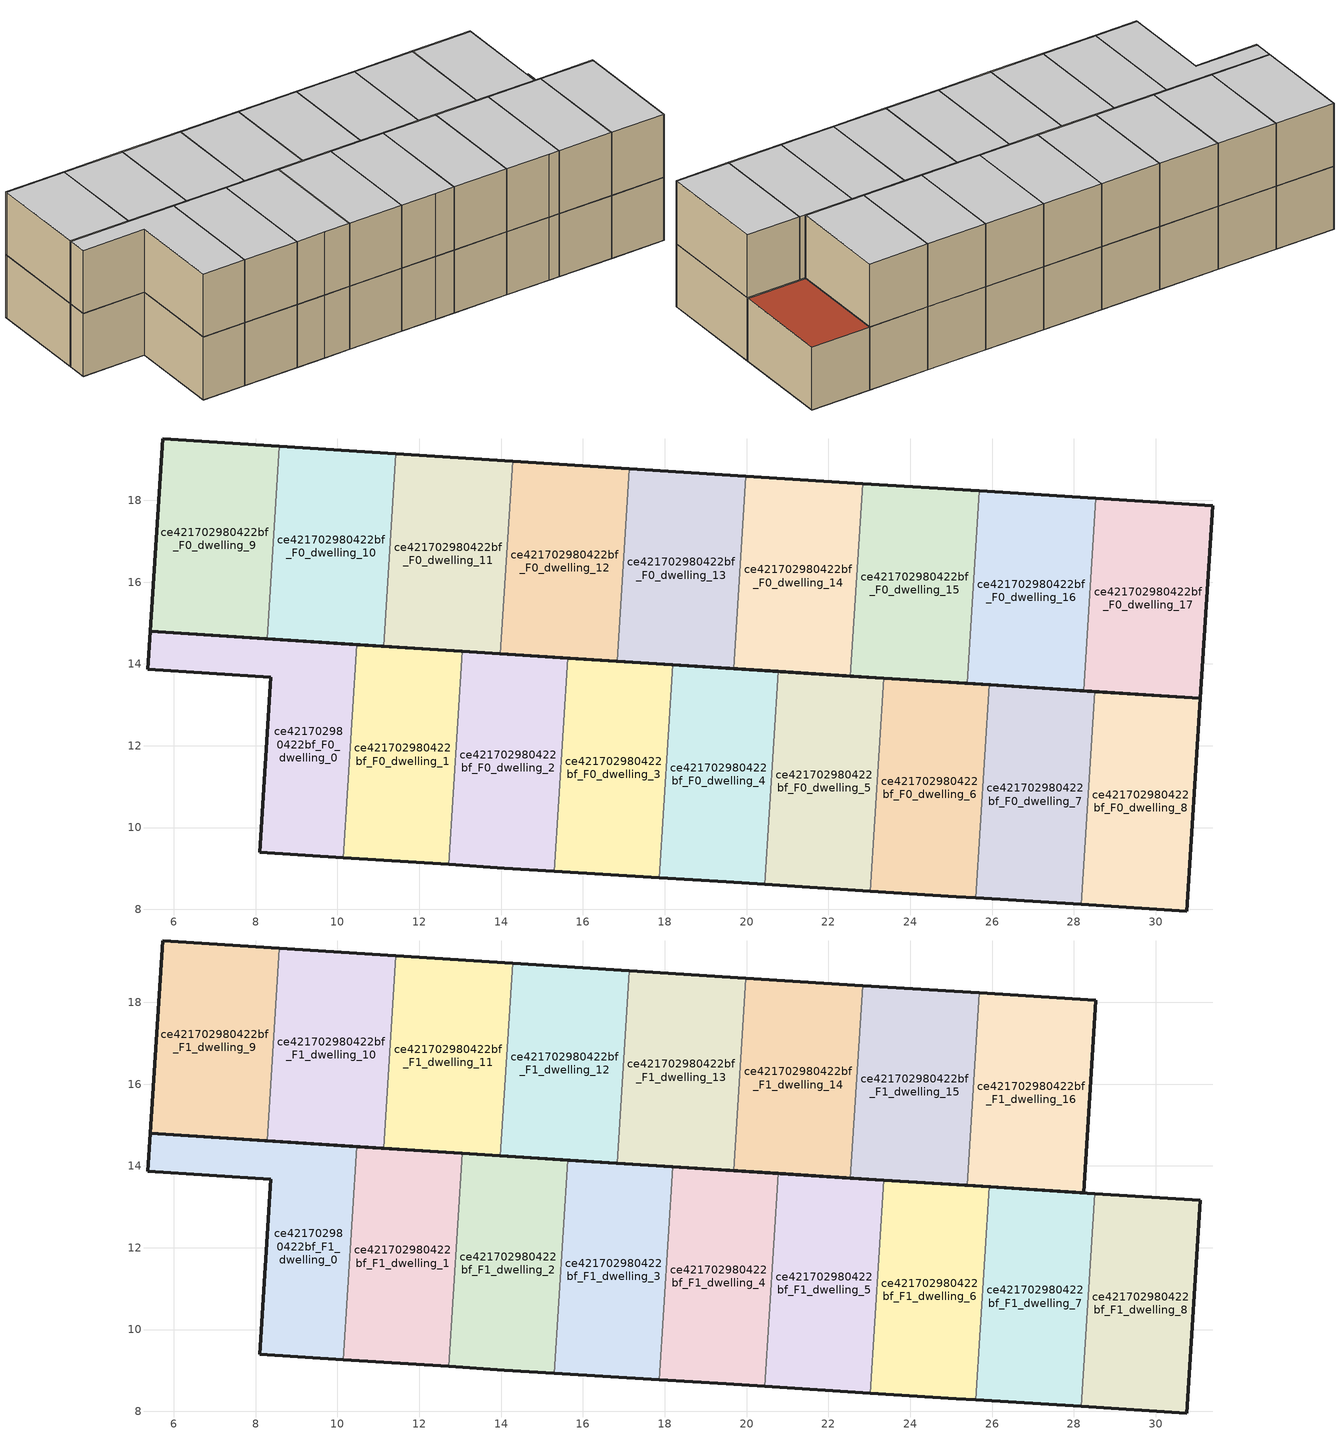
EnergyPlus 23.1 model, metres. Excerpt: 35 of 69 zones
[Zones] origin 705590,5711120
ce421702980422bf_F0_dwelling_0
 floor ground (EU_floor_Construction): 10.15,9.26 10.48,14.47 5.43,14.79 5.37,13.87 8.38,13.68 8.1,9.39 z0
 wall outside (EU_wall_Construction): 10.15,9.26 8.1,9.39 8.38,13.68 5.37,13.87 5.43,14.79 10.48,14.47 z0:3
 wall to ce421702980422bf_F0_dwelling_1 (EU_wall_Construction): 10.48,14.47 10.15,9.26 z0:3
ce421702980422bf_F0_dwelling_1
 floor ground (EU_floor_Construction): 12.72,9.1 13.05,14.31 10.48,14.47 10.15,9.26 z0
 wall outside (EU_wall_Construction): 12.72,9.1 10.15,9.26 / 10.48,14.47 13.05,14.31 z0:3
 wall to ce421702980422bf_F0_dwelling_2 (EU_wall_Construction): 13.05,14.31 12.72,9.1 z0:3
ce421702980422bf_F0_dwelling_10
 floor ground (EU_floor_Construction): 11.13,14.43 11.43,19.13 8.58,19.32 8.28,14.61 z0
 wall outside (EU_wall_Construction): 8.58,19.32 11.43,19.13 / 11.13,14.43 8.28,14.61 z0:3
 wall to ce421702980422bf_F0_dwelling_9 (EU_wall_Construction): 8.28,14.61 8.58,19.32 z0:3
 wall to ce421702980422bf_F0_dwelling_11 (EU_wall_Construction): 11.43,19.13 11.13,14.43 z0:3
ce421702980422bf_F0_dwelling_11
 floor ground (EU_floor_Construction): 13.98,14.25 14.28,18.95 11.43,19.13 11.13,14.43 z0
 wall outside (EU_wall_Construction): 11.43,19.13 14.28,18.95 / 13.98,14.25 11.13,14.43 z0:3
 wall to ce421702980422bf_F0_dwelling_12 (EU_wall_Construction): 14.28,18.95 13.98,14.25 z0:3
ce421702980422bf_F0_dwelling_12
 floor ground (EU_floor_Construction): 16.83,14.07 17.13,18.77 14.28,18.95 13.98,14.25 z0
 wall outside (EU_wall_Construction): 14.28,18.95 17.13,18.77 / 16.83,14.07 13.98,14.25 z0:3
 wall to ce421702980422bf_F0_dwelling_13 (EU_wall_Construction): 17.13,18.77 16.83,14.07 z0:3
ce421702980422bf_F0_dwelling_13
 floor ground (EU_floor_Construction): 19.69,13.89 19.98,18.59 17.13,18.77 16.83,14.07 z0
 wall outside (EU_wall_Construction): 17.13,18.77 19.98,18.59 / 19.69,13.89 16.83,14.07 z0:3
 wall to ce421702980422bf_F0_dwelling_14 (EU_wall_Construction): 19.98,18.59 19.69,13.89 z0:3
ce421702980422bf_F0_dwelling_14
 floor ground (EU_floor_Construction): 22.54,13.71 22.84,18.41 19.98,18.59 19.69,13.89 z0
 wall outside (EU_wall_Construction): 19.98,18.59 22.84,18.41 / 22.54,13.71 19.69,13.89 z0:3
 wall to ce421702980422bf_F0_dwelling_15 (EU_wall_Construction): 22.84,18.41 22.54,13.71 z0:3
ce421702980422bf_F0_dwelling_15
 floor ground (EU_floor_Construction): 25.39,13.52 25.69,18.23 22.84,18.41 22.54,13.71 z0
 wall outside (EU_wall_Construction): 22.84,18.41 25.69,18.23 / 25.39,13.52 22.54,13.71 z0:3
 wall to ce421702980422bf_F0_dwelling_16 (EU_wall_Construction): 25.69,18.23 25.39,13.52 z0:3
ce421702980422bf_F0_dwelling_16
 floor ground (EU_floor_Construction): 28.24,13.34 28.54,18.05 25.69,18.23 25.39,13.52 z0
 wall outside (EU_wall_Construction): 25.69,18.23 28.54,18.05 / 28.24,13.34 25.39,13.52 z0:3
 wall to ce421702980422bf_F0_dwelling_17 (EU_wall_Construction): 28.54,18.05 28.24,13.34 z0:3
ce421702980422bf_F0_dwelling_17
 floor ground (EU_floor_Construction): 31.09,13.16 31.39,17.87 28.54,18.05 28.24,13.34 z0
 wall outside (EU_wall_Construction): 28.54,18.05 31.39,17.87 31.09,13.16 28.24,13.34 z0:3
 roof outside (EU_roof_Construction): 31.39,17.87 31.09,13.16 28.24,13.34 28.54,18.05 z3
ce421702980422bf_F0_dwelling_2
 floor ground (EU_floor_Construction): 15.3,8.94 15.63,14.14 13.05,14.31 12.72,9.1 14.07,9.01 z0
 wall outside (EU_wall_Construction): 13.05,14.31 15.63,14.14 / 15.3,8.94 14.07,9.01 12.72,9.1 z0:3
 wall to ce421702980422bf_F0_dwelling_3 (EU_wall_Construction): 15.63,14.14 15.3,8.94 z0:3
ce421702980422bf_F0_dwelling_3
 floor ground (EU_floor_Construction): 17.87,8.78 18.2,13.98 15.63,14.14 15.3,8.94 z0
 wall outside (EU_wall_Construction): 17.87,8.78 15.3,8.94 / 15.63,14.14 18.2,13.98 z0:3
 wall to ce421702980422bf_F0_dwelling_4 (EU_wall_Construction): 18.2,13.98 17.87,8.78 z0:3
ce421702980422bf_F0_dwelling_4
 floor ground (EU_floor_Construction): 20.45,8.61 20.78,13.82 18.2,13.98 17.87,8.78 19.51,8.67 z0
 wall outside (EU_wall_Construction): 18.2,13.98 20.78,13.82 / 20.45,8.61 19.51,8.67 17.87,8.78 z0:3
 wall to ce421702980422bf_F0_dwelling_5 (EU_wall_Construction): 20.78,13.82 20.45,8.61 z0:3
ce421702980422bf_F0_dwelling_5
 floor ground (EU_floor_Construction): 23.03,8.45 23.36,13.65 20.78,13.82 20.45,8.61 z0
 wall outside (EU_wall_Construction): 23.03,8.45 20.45,8.61 / 20.78,13.82 23.36,13.65 z0:3
 wall to ce421702980422bf_F0_dwelling_6 (EU_wall_Construction): 23.36,13.65 23.03,8.45 z0:3
ce421702980422bf_F0_dwelling_6
 floor ground (EU_floor_Construction): 25.6,8.28 25.94,13.49 23.36,13.65 23.03,8.45 25.12,8.31 z0
 wall outside (EU_wall_Construction): 25.6,8.28 25.12,8.31 23.03,8.45 / 23.36,13.65 25.94,13.49 z0:3
 wall to ce421702980422bf_F0_dwelling_7 (EU_wall_Construction): 25.94,13.49 25.6,8.28 z0:3
ce421702980422bf_F0_dwelling_7
 floor ground (EU_floor_Construction): 28.18,8.12 28.51,13.33 25.94,13.49 25.6,8.28 z0
 wall outside (EU_wall_Construction): 25.94,13.49 28.51,13.33 / 28.18,8.12 25.6,8.28 z0:3
 wall to ce421702980422bf_F0_dwelling_8 (EU_wall_Construction): 28.51,13.33 28.18,8.12 z0:3
ce421702980422bf_F0_dwelling_8
 floor ground (EU_floor_Construction): 30.76,7.96 31.09,13.16 28.51,13.33 28.18,8.12 z0
 wall outside (EU_wall_Construction): 28.51,13.33 31.09,13.16 30.76,7.96 28.18,8.12 z0:3
ce421702980422bf_F0_dwelling_9
 floor ground (EU_floor_Construction): 8.28,14.61 8.58,19.32 5.73,19.5 5.43,14.79 z0
 wall outside (EU_wall_Construction): 8.28,14.61 5.43,14.79 5.73,19.5 8.58,19.32 z0:3
ce421702980422bf_F1_dwelling_0
 floor to ce421702980422bf_F0_dwelling_0 (EU_floor_Construction): 10.15,9.26 10.48,14.47 5.43,14.79 5.37,13.87 8.38,13.68 8.1,9.39 z3
 wall outside (EU_wall_Construction): 10.15,9.26 8.1,9.39 8.38,13.68 5.37,13.87 5.43,14.79 10.48,14.47 z3:6
 wall to ce421702980422bf_F1_dwelling_1 (EU_wall_Construction): 10.48,14.47 10.15,9.26 z3:6
 ceiling to ce421702980422bf_F2_dwelling_0 (EU_floor_Construction): 10.48,14.47 10.15,9.26 8.1,9.39 8.38,13.68 5.37,13.87 5.43,14.79 z6
ce421702980422bf_F1_dwelling_1
 floor to ce421702980422bf_F0_dwelling_1 (EU_floor_Construction): 12.72,9.1 13.05,14.31 10.48,14.47 10.15,9.26 z3
 wall outside (EU_wall_Construction): 12.72,9.1 10.15,9.26 / 10.48,14.47 13.05,14.31 z3:6
 wall to ce421702980422bf_F1_dwelling_2 (EU_wall_Construction): 13.05,14.31 12.72,9.1 z3:6
 ceiling to ce421702980422bf_F2_dwelling_1 (EU_floor_Construction): 13.05,14.31 12.72,9.1 10.15,9.26 10.48,14.47 z6
ce421702980422bf_F1_dwelling_10
 floor to ce421702980422bf_F0_dwelling_10 (EU_floor_Construction): 11.13,14.43 11.43,19.13 8.58,19.32 8.28,14.61 z3
 wall outside (EU_wall_Construction): 8.58,19.32 11.43,19.13 / 11.13,14.43 8.28,14.61 z3:6
 wall to ce421702980422bf_F1_dwelling_9 (EU_wall_Construction): 8.28,14.61 8.58,19.32 z3:6
 wall to ce421702980422bf_F1_dwelling_11 (EU_wall_Construction): 11.43,19.13 11.13,14.43 z3:6
 ceiling to ce421702980422bf_F2_dwelling_10 (EU_floor_Construction): 11.43,19.13 11.13,14.43 8.28,14.61 8.58,19.32 z6
ce421702980422bf_F1_dwelling_11
 floor to ce421702980422bf_F0_dwelling_11 (EU_floor_Construction): 13.98,14.25 14.28,18.95 11.43,19.13 11.13,14.43 z3
 wall outside (EU_wall_Construction): 11.43,19.13 14.28,18.95 / 13.98,14.25 11.13,14.43 z3:6
 wall to ce421702980422bf_F1_dwelling_12 (EU_wall_Construction): 14.28,18.95 13.98,14.25 z3:6
 ceiling to ce421702980422bf_F2_dwelling_11 (EU_floor_Construction): 14.28,18.95 13.98,14.25 11.13,14.43 11.43,19.13 z6
ce421702980422bf_F1_dwelling_12
 floor to ce421702980422bf_F0_dwelling_12 (EU_floor_Construction): 16.83,14.07 17.13,18.77 14.28,18.95 13.98,14.25 z3
 wall outside (EU_wall_Construction): 14.28,18.95 17.13,18.77 / 16.83,14.07 13.98,14.25 z3:6
 wall to ce421702980422bf_F1_dwelling_13 (EU_wall_Construction): 17.13,18.77 16.83,14.07 z3:6
 ceiling to ce421702980422bf_F2_dwelling_12 (EU_floor_Construction): 17.13,18.77 16.83,14.07 13.98,14.25 14.28,18.95 z6
ce421702980422bf_F1_dwelling_13
 floor to ce421702980422bf_F0_dwelling_13 (EU_floor_Construction): 19.69,13.89 19.98,18.59 17.13,18.77 16.83,14.07 z3
 wall outside (EU_wall_Construction): 17.13,18.77 19.98,18.59 / 19.69,13.89 16.83,14.07 z3:6
 wall to ce421702980422bf_F1_dwelling_14 (EU_wall_Construction): 19.98,18.59 19.69,13.89 z3:6
 ceiling to ce421702980422bf_F2_dwelling_13 (EU_floor_Construction): 19.98,18.59 19.69,13.89 16.83,14.07 17.13,18.77 z6
ce421702980422bf_F1_dwelling_14
 floor to ce421702980422bf_F0_dwelling_14 (EU_floor_Construction): 22.54,13.71 22.84,18.41 19.98,18.59 19.69,13.89 z3
 wall outside (EU_wall_Construction): 19.98,18.59 22.84,18.41 / 22.54,13.71 19.69,13.89 z3:6
 wall to ce421702980422bf_F1_dwelling_15 (EU_wall_Construction): 22.84,18.41 22.54,13.71 z3:6
 ceiling to ce421702980422bf_F2_dwelling_14 (EU_floor_Construction): 22.84,18.41 22.54,13.71 19.69,13.89 19.98,18.59 z6
ce421702980422bf_F1_dwelling_15
 floor to ce421702980422bf_F0_dwelling_15 (EU_floor_Construction): 25.39,13.52 25.69,18.23 22.84,18.41 22.54,13.71 z3
 wall outside (EU_wall_Construction): 22.84,18.41 25.69,18.23 / 25.39,13.52 22.54,13.71 z3:6
 wall to ce421702980422bf_F1_dwelling_16 (EU_wall_Construction): 25.69,18.23 25.39,13.52 z3:6
 ceiling to ce421702980422bf_F2_dwelling_15 (EU_floor_Construction): 25.69,18.23 25.39,13.52 22.54,13.71 22.84,18.41 z6
ce421702980422bf_F1_dwelling_16
 floor to ce421702980422bf_F0_dwelling_16 (EU_floor_Construction): 28.24,13.34 28.54,18.05 25.69,18.23 25.39,13.52 z3
 wall outside (EU_wall_Construction): 25.69,18.23 28.54,18.05 28.24,13.34 25.39,13.52 z3:6
 ceiling to ce421702980422bf_F2_dwelling_16 (EU_floor_Construction): 28.54,18.05 28.24,13.34 25.39,13.52 25.69,18.23 z6
ce421702980422bf_F1_dwelling_2
 floor to ce421702980422bf_F0_dwelling_2 (EU_floor_Construction): 15.3,8.94 15.63,14.14 13.05,14.31 12.72,9.1 14.07,9.01 z3
 wall outside (EU_wall_Construction): 13.05,14.31 15.63,14.14 / 15.3,8.94 14.07,9.01 12.72,9.1 z3:6
 wall to ce421702980422bf_F1_dwelling_3 (EU_wall_Construction): 15.63,14.14 15.3,8.94 z3:6
 ceiling to ce421702980422bf_F2_dwelling_2 (EU_floor_Construction): 15.63,14.14 15.3,8.94 14.07,9.01 12.72,9.1 13.05,14.31 z6
ce421702980422bf_F1_dwelling_3
 floor to ce421702980422bf_F0_dwelling_3 (EU_floor_Construction): 17.87,8.78 18.2,13.98 15.63,14.14 15.3,8.94 z3
 wall outside (EU_wall_Construction): 17.87,8.78 15.3,8.94 / 15.63,14.14 18.2,13.98 z3:6
 wall to ce421702980422bf_F1_dwelling_4 (EU_wall_Construction): 18.2,13.98 17.87,8.78 z3:6
 ceiling to ce421702980422bf_F2_dwelling_3 (EU_floor_Construction): 18.2,13.98 17.87,8.78 15.3,8.94 15.63,14.14 z6
ce421702980422bf_F1_dwelling_4
 floor to ce421702980422bf_F0_dwelling_4 (EU_floor_Construction): 20.45,8.61 20.78,13.82 18.2,13.98 17.87,8.78 19.51,8.67 z3
 wall outside (EU_wall_Construction): 18.2,13.98 20.78,13.82 / 20.45,8.61 19.51,8.67 17.87,8.78 z3:6
 wall to ce421702980422bf_F1_dwelling_5 (EU_wall_Construction): 20.78,13.82 20.45,8.61 z3:6
 ceiling to ce421702980422bf_F2_dwelling_4 (EU_floor_Construction): 20.78,13.82 20.45,8.61 19.51,8.67 17.87,8.78 18.2,13.98 z6
ce421702980422bf_F1_dwelling_5
 floor to ce421702980422bf_F0_dwelling_5 (EU_floor_Construction): 23.03,8.45 23.36,13.65 20.78,13.82 20.45,8.61 z3
 wall outside (EU_wall_Construction): 23.03,8.45 20.45,8.61 / 20.78,13.82 23.36,13.65 z3:6
 wall to ce421702980422bf_F1_dwelling_6 (EU_wall_Construction): 23.36,13.65 23.03,8.45 z3:6
 ceiling to ce421702980422bf_F2_dwelling_5 (EU_floor_Construction): 23.36,13.65 23.03,8.45 20.45,8.61 20.78,13.82 z6
ce421702980422bf_F1_dwelling_6
 floor to ce421702980422bf_F0_dwelling_6 (EU_floor_Construction): 25.6,8.28 25.94,13.49 23.36,13.65 23.03,8.45 25.12,8.31 z3
 wall outside (EU_wall_Construction): 25.6,8.28 25.12,8.31 23.03,8.45 / 23.36,13.65 25.94,13.49 z3:6
 wall to ce421702980422bf_F1_dwelling_7 (EU_wall_Construction): 25.94,13.49 25.6,8.28 z3:6
 ceiling to ce421702980422bf_F2_dwelling_6 (EU_floor_Construction): 25.94,13.49 25.6,8.28 25.12,8.31 23.03,8.45 23.36,13.65 z6
ce421702980422bf_F1_dwelling_7
 floor to ce421702980422bf_F0_dwelling_7 (EU_floor_Construction): 28.18,8.12 28.51,13.33 25.94,13.49 25.6,8.28 z3
 wall outside (EU_wall_Construction): 25.94,13.49 28.51,13.33 / 28.18,8.12 25.6,8.28 z3:6
 wall to ce421702980422bf_F1_dwelling_8 (EU_wall_Construction): 28.51,13.33 28.18,8.12 z3:6
 ceiling to ce421702980422bf_F2_dwelling_7 (EU_floor_Construction): 28.51,13.33 28.18,8.12 25.6,8.28 25.94,13.49 z6
ce421702980422bf_F1_dwelling_8
 floor to ce421702980422bf_F0_dwelling_8 (EU_floor_Construction): 30.76,7.96 31.09,13.16 28.51,13.33 28.18,8.12 z3
 wall outside (EU_wall_Construction): 28.51,13.33 31.09,13.16 30.76,7.96 28.18,8.12 z3:6
 ceiling to ce421702980422bf_F2_dwelling_8 (EU_floor_Construction): 31.09,13.16 30.76,7.96 28.18,8.12 28.51,13.33 z6
ce421702980422bf_F1_dwelling_9
 floor to ce421702980422bf_F0_dwelling_9 (EU_floor_Construction): 8.28,14.61 8.58,19.32 5.73,19.5 5.43,14.79 z3
 wall outside (EU_wall_Construction): 8.28,14.61 5.43,14.79 5.73,19.5 8.58,19.32 z3:6
 ceiling to ce421702980422bf_F2_dwelling_9 (EU_floor_Construction): 8.58,19.32 8.28,14.61 5.43,14.79 5.73,19.5 z6
[Building]
EU S2 Campaign: North Axis=0; Terrain=City; Solar Distribution=FullExterior
[Site:Location]
London: Latitude=51.5; Longitude=-0.5; Time Zone=0; Elevation=25
[SizingPeriod:WeatherFileDays]
AnnualSizingPeriod: Begin Month=1; Begin Day of Month=1; End Month=12; End Day of Month=31; Day of Week for Start Day=Monday; Use Weather File Daylight Saving Period=No; Use Weather File Rain and Snow Indicators=No
[MATERIAL]
EU_InternalMass_Material: Roughness=MediumRough; Thickness=0.1; Conductivity=1; Density=1800; Specific Heat=900; Thermal Absorptance=0.9; Solar Absorptance=0.7; Visible Absorptance=0.7
[MATERIAL:NOMASS] Roughness=MediumRough; Thermal Absorptance=0.9; Solar Absorptance=0.7; Visible Absorptance=0.7
Name | Thermal Resistance
EU_wall_NoMass | 0.635353
EU_roof_NoMass | 0.675062
EU_floor_NoMass | 1.96382
[CONSTRUCTION]
EU_wall_Construction: EU_wall_NoMass
EU_roof_Construction: EU_roof_NoMass
EU_floor_Construction: EU_floor_NoMass
EU_InternalMass_Construction: EU_InternalMass_Material
[ZONE] Type=1; Multiplier=1; Ceiling Height=autocalculate; Floor Area=autocalculate; Part of Total Floor Area=Yes
Name | Volume
ce421702980422bf_F0_dwelling_0; ce421702980422bf_F1_dwelling_0 | 40.407
ce421702980422bf_F0_dwelling_1; ce421702980422bf_F1_dwelling_1; ce421702980422bf_F0_dwelling_9; ce421702980422bf_F1_dwelling_9 | 40.4106
ce421702980422bf_F0_dwelling_10; ce421702980422bf_F1_dwelling_10 | 40.3975
ce421702980422bf_F0_dwelling_11; ce421702980422bf_F1_dwelling_11; ce421702980422bf_F0_dwelling_14; ce421702980422bf_F1_dwelling_14 | 40.4099
ce421702980422bf_F0_dwelling_12; ce421702980422bf_F1_dwelling_12; ce421702980422bf_F0_dwelling_13; ce421702980422bf_F1_dwelling_13; ce421702980422bf_F0_dwelling_4; ce421702980422bf_F1_dwelling_4 | 40.4033
ce421702980422bf_F0_dwelling_15; ce421702980422bf_F1_dwelling_15 | 40.3967
ce421702980422bf_F0_dwelling_16; ce421702980422bf_F1_dwelling_16 | 40.4216
ce421702980422bf_F0_dwelling_17 | 40.4084
ce421702980422bf_F0_dwelling_2; ce421702980422bf_F1_dwelling_2 | 40.4165
ce421702980422bf_F0_dwelling_3; ce421702980422bf_F1_dwelling_3 | 40.4004
ce421702980422bf_F0_dwelling_5; ce421702980422bf_F1_dwelling_5 | 40.4114
ce421702980422bf_F0_dwelling_6; ce421702980422bf_F1_dwelling_6 | 40.415
ce421702980422bf_F0_dwelling_7; ce421702980422bf_F1_dwelling_7 | 40.4011
ce421702980422bf_F0_dwelling_8; ce421702980422bf_F1_dwelling_8 | 40.4055
[INTERNALMASS] Construction=EU_InternalMass_Construction
Name | Zone or ZoneList | Surface Area
ce421702980422bf_F0_dwelling_0_EU_InternalMass | ce421702980422bf_F0_dwelling_0 | 13.4693
ce421702980422bf_F0_dwelling_1_EU_InternalMass | ce421702980422bf_F0_dwelling_1 | 13.4701
ce421702980422bf_F0_dwelling_2_EU_InternalMass | ce421702980422bf_F0_dwelling_2 | 13.472
ce421702980422bf_F0_dwelling_3_EU_InternalMass | ce421702980422bf_F0_dwelling_3 | 13.4669
ce421702980422bf_F0_dwelling_4_EU_InternalMass | ce421702980422bf_F0_dwelling_4 | 13.4675
ce421702980422bf_F0_dwelling_5_EU_InternalMass | ce421702980422bf_F0_dwelling_5 | 13.4705
ce421702980422bf_F0_dwelling_6_EU_InternalMass | ce421702980422bf_F0_dwelling_6 | 13.4717
ce421702980422bf_F0_dwelling_7_EU_InternalMass | ce421702980422bf_F0_dwelling_7 | 13.4669
ce421702980422bf_F0_dwelling_8_EU_InternalMass | ce421702980422bf_F0_dwelling_8 | 13.4686
ce421702980422bf_F0_dwelling_9_EU_InternalMass | ce421702980422bf_F0_dwelling_9 | 13.4703
ce421702980422bf_F0_dwelling_10_EU_InternalMass | ce421702980422bf_F0_dwelling_10 | 13.4655
ce421702980422bf_F0_dwelling_11_EU_InternalMass | ce421702980422bf_F0_dwelling_11 | 13.4699
ce421702980422bf_F0_dwelling_12_EU_InternalMass | ce421702980422bf_F0_dwelling_12 | 13.468
ce421702980422bf_F0_dwelling_13_EU_InternalMass | ce421702980422bf_F0_dwelling_13 | 13.4677
ce421702980422bf_F0_dwelling_14_EU_InternalMass | ce421702980422bf_F0_dwelling_14 | 13.4702
ce421702980422bf_F0_dwelling_15_EU_InternalMass | ce421702980422bf_F0_dwelling_15 | 13.4652
ce421702980422bf_F0_dwelling_16_EU_InternalMass | ce421702980422bf_F0_dwelling_16 | 13.4739
ce421702980422bf_F0_dwelling_17_EU_InternalMass | ce421702980422bf_F0_dwelling_17 | 13.4694
ce421702980422bf_F1_dwelling_0_EU_InternalMass | ce421702980422bf_F1_dwelling_0 | 14.2633
ce421702980422bf_F1_dwelling_1_EU_InternalMass | ce421702980422bf_F1_dwelling_1 | 14.2622
ce421702980422bf_F1_dwelling_2_EU_InternalMass | ce421702980422bf_F1_dwelling_2 | 14.2632
ce421702980422bf_F1_dwelling_3_EU_InternalMass | ce421702980422bf_F1_dwelling_3 | 14.2627
ce421702980422bf_F1_dwelling_4_EU_InternalMass | ce421702980422bf_F1_dwelling_4 | 14.2614
ce421702980422bf_F1_dwelling_5_EU_InternalMass | ce421702980422bf_F1_dwelling_5 | 14.2612
ce421702980422bf_F1_dwelling_6_EU_InternalMass | ce421702980422bf_F1_dwelling_6 | 14.26
ce421702980422bf_F1_dwelling_7_EU_InternalMass | ce421702980422bf_F1_dwelling_7 | 14.2625
ce421702980422bf_F1_dwelling_8_EU_InternalMass | ce421702980422bf_F1_dwelling_8 | 14.2605
ce421702980422bf_F1_dwelling_9_EU_InternalMass | ce421702980422bf_F1_dwelling_9 | 14.259
ce421702980422bf_F1_dwelling_10_EU_InternalMass | ce421702980422bf_F1_dwelling_10 | 14.2615
ce421702980422bf_F1_dwelling_11_EU_InternalMass | ce421702980422bf_F1_dwelling_11 | 14.2616
ce421702980422bf_F1_dwelling_12_EU_InternalMass | ce421702980422bf_F1_dwelling_12 | 14.2635
ce421702980422bf_F1_dwelling_13_EU_InternalMass | ce421702980422bf_F1_dwelling_13 | 14.2599
ce421702980422bf_F1_dwelling_14_EU_InternalMass | ce421702980422bf_F1_dwelling_14 | 14.262
ce421702980422bf_F1_dwelling_15_EU_InternalMass | ce421702980422bf_F1_dwelling_15 | 14.2594
ce421702980422bf_F1_dwelling_16_EU_InternalMass | ce421702980422bf_F1_dwelling_16 | 14.2674
[OTHEREQUIPMENT] Fuel Type=Electricity; Design Level Calculation Method=Watts/Area; Power per Zone Floor Area=1; Fraction Latent=0; Fraction Radiant=0; Fraction Lost=0; Carbon Dioxide Generation Rate=0; EndUse Subcategory=EU_Step8_InternalGains
Name | Zone or ZoneList or Space or SpaceList | Schedule
EU_Step8_InternalGain_ce421702980422bf_F0_dwelling_0_f000 | ce421702980422bf_F0_dwelling_0 | EU_Step8_GainSchedule_ce421702980422bf_F0_dwelling_0_f000
EU_Step8_InternalGain_ce421702980422bf_F0_dwelling_1_f000 | ce421702980422bf_F0_dwelling_1 | EU_Step8_GainSchedule_ce421702980422bf_F0_dwelling_1_f000
EU_Step8_InternalGain_ce421702980422bf_F0_dwelling_2_f000 | ce421702980422bf_F0_dwelling_2 | EU_Step8_GainSchedule_ce421702980422bf_F0_dwelling_2_f000
EU_Step8_InternalGain_ce421702980422bf_F0_dwelling_3_f000 | ce421702980422bf_F0_dwelling_3 | EU_Step8_GainSchedule_ce421702980422bf_F0_dwelling_3_f000
EU_Step8_InternalGain_ce421702980422bf_F0_dwelling_4_f000 | ce421702980422bf_F0_dwelling_4 | EU_Step8_GainSchedule_ce421702980422bf_F0_dwelling_4_f000
EU_Step8_InternalGain_ce421702980422bf_F0_dwelling_5_f000 | ce421702980422bf_F0_dwelling_5 | EU_Step8_GainSchedule_ce421702980422bf_F0_dwelling_5_f000
EU_Step8_InternalGain_ce421702980422bf_F0_dwelling_6_f000 | ce421702980422bf_F0_dwelling_6 | EU_Step8_GainSchedule_ce421702980422bf_F0_dwelling_6_f000
EU_Step8_InternalGain_ce421702980422bf_F0_dwelling_7_f000 | ce421702980422bf_F0_dwelling_7 | EU_Step8_GainSchedule_ce421702980422bf_F0_dwelling_7_f000
EU_Step8_InternalGain_ce421702980422bf_F0_dwelling_8_f000 | ce421702980422bf_F0_dwelling_8 | EU_Step8_GainSchedule_ce421702980422bf_F0_dwelling_8_f000
EU_Step8_InternalGain_ce421702980422bf_F0_dwelling_9_f000 | ce421702980422bf_F0_dwelling_9 | EU_Step8_GainSchedule_ce421702980422bf_F0_dwelling_9_f000
EU_Step8_InternalGain_ce421702980422bf_F0_dwelling_10_f000 | ce421702980422bf_F0_dwelling_10 | EU_Step8_GainSchedule_ce421702980422bf_F0_dwelling_10_f000
EU_Step8_InternalGain_ce421702980422bf_F0_dwelling_11_f000 | ce421702980422bf_F0_dwelling_11 | EU_Step8_GainSchedule_ce421702980422bf_F0_dwelling_11_f000
EU_Step8_InternalGain_ce421702980422bf_F0_dwelling_12_f000 | ce421702980422bf_F0_dwelling_12 | EU_Step8_GainSchedule_ce421702980422bf_F0_dwelling_12_f000
EU_Step8_InternalGain_ce421702980422bf_F0_dwelling_13_f000 | ce421702980422bf_F0_dwelling_13 | EU_Step8_GainSchedule_ce421702980422bf_F0_dwelling_13_f000
EU_Step8_InternalGain_ce421702980422bf_F0_dwelling_14_f000 | ce421702980422bf_F0_dwelling_14 | EU_Step8_GainSchedule_ce421702980422bf_F0_dwelling_14_f000
EU_Step8_InternalGain_ce421702980422bf_F0_dwelling_15_f000 | ce421702980422bf_F0_dwelling_15 | EU_Step8_GainSchedule_ce421702980422bf_F0_dwelling_15_f000
EU_Step8_InternalGain_ce421702980422bf_F0_dwelling_16_f000 | ce421702980422bf_F0_dwelling_16 | EU_Step8_GainSchedule_ce421702980422bf_F0_dwelling_16_f000
EU_Step8_InternalGain_ce421702980422bf_F0_dwelling_17_f000 | ce421702980422bf_F0_dwelling_17 | EU_Step8_GainSchedule_ce421702980422bf_F0_dwelling_17_f000
EU_Step8_InternalGain_ce421702980422bf_F1_dwelling_0_f000 | ce421702980422bf_F1_dwelling_0 | EU_Step8_GainSchedule_ce421702980422bf_F1_dwelling_0_f000
EU_Step8_InternalGain_ce421702980422bf_F1_dwelling_1_f000 | ce421702980422bf_F1_dwelling_1 | EU_Step8_GainSchedule_ce421702980422bf_F1_dwelling_1_f000
EU_Step8_InternalGain_ce421702980422bf_F1_dwelling_2_f000 | ce421702980422bf_F1_dwelling_2 | EU_Step8_GainSchedule_ce421702980422bf_F1_dwelling_2_f000
EU_Step8_InternalGain_ce421702980422bf_F1_dwelling_3_f000 | ce421702980422bf_F1_dwelling_3 | EU_Step8_GainSchedule_ce421702980422bf_F1_dwelling_3_f000
EU_Step8_InternalGain_ce421702980422bf_F1_dwelling_4_f000 | ce421702980422bf_F1_dwelling_4 | EU_Step8_GainSchedule_ce421702980422bf_F1_dwelling_4_f000
EU_Step8_InternalGain_ce421702980422bf_F1_dwelling_5_f000 | ce421702980422bf_F1_dwelling_5 | EU_Step8_GainSchedule_ce421702980422bf_F1_dwelling_5_f000
EU_Step8_InternalGain_ce421702980422bf_F1_dwelling_6_f000 | ce421702980422bf_F1_dwelling_6 | EU_Step8_GainSchedule_ce421702980422bf_F1_dwelling_6_f000
EU_Step8_InternalGain_ce421702980422bf_F1_dwelling_7_f000 | ce421702980422bf_F1_dwelling_7 | EU_Step8_GainSchedule_ce421702980422bf_F1_dwelling_7_f000
EU_Step8_InternalGain_ce421702980422bf_F1_dwelling_8_f000 | ce421702980422bf_F1_dwelling_8 | EU_Step8_GainSchedule_ce421702980422bf_F1_dwelling_8_f000
EU_Step8_InternalGain_ce421702980422bf_F1_dwelling_9_f000 | ce421702980422bf_F1_dwelling_9 | EU_Step8_GainSchedule_ce421702980422bf_F1_dwelling_9_f000
EU_Step8_InternalGain_ce421702980422bf_F1_dwelling_10_f000 | ce421702980422bf_F1_dwelling_10 | EU_Step8_GainSchedule_ce421702980422bf_F1_dwelling_10_f000
EU_Step8_InternalGain_ce421702980422bf_F1_dwelling_11_f000 | ce421702980422bf_F1_dwelling_11 | EU_Step8_GainSchedule_ce421702980422bf_F1_dwelling_11_f000
EU_Step8_InternalGain_ce421702980422bf_F1_dwelling_12_f000 | ce421702980422bf_F1_dwelling_12 | EU_Step8_GainSchedule_ce421702980422bf_F1_dwelling_12_f000
EU_Step8_InternalGain_ce421702980422bf_F1_dwelling_13_f000 | ce421702980422bf_F1_dwelling_13 | EU_Step8_GainSchedule_ce421702980422bf_F1_dwelling_13_f000
EU_Step8_InternalGain_ce421702980422bf_F1_dwelling_14_f000 | ce421702980422bf_F1_dwelling_14 | EU_Step8_GainSchedule_ce421702980422bf_F1_dwelling_14_f000
EU_Step8_InternalGain_ce421702980422bf_F1_dwelling_15_f000 | ce421702980422bf_F1_dwelling_15 | EU_Step8_GainSchedule_ce421702980422bf_F1_dwelling_15_f000
EU_Step8_InternalGain_ce421702980422bf_F1_dwelling_16_f000 | ce421702980422bf_F1_dwelling_16 | EU_Step8_GainSchedule_ce421702980422bf_F1_dwelling_16_f000
[ZONEVENTILATION:DESIGNFLOWRATE] Schedule=EU_AlwaysOn; Design Flow Rate Calculation Method=AirChanges/Hour; Air Changes per Hour=0.555504; Ventilation Type=Natural; Fan Pressure Rise=0; Fan Total Efficiency=1; Constant Term Coefficient=1; Temperature Term Coefficient=0; Velocity Term Coefficient=0; Velocity Squared Term Coefficient=0; Minimum Indoor Temperature=-100; Maximum Indoor Temperature=100; Delta Temperature=-100; Minimum Outdoor Temperature=-100; Maximum Outdoor Temperature=100; Maximum Wind Speed=40
Name | Zone or ZoneList or Space or SpaceList
EU_ConstantAir_ce421702980422bf_F0_dwelling_0 | ce421702980422bf_F0_dwelling_0
EU_ConstantAir_ce421702980422bf_F0_dwelling_1 | ce421702980422bf_F0_dwelling_1
EU_ConstantAir_ce421702980422bf_F0_dwelling_2 | ce421702980422bf_F0_dwelling_2
EU_ConstantAir_ce421702980422bf_F0_dwelling_3 | ce421702980422bf_F0_dwelling_3
EU_ConstantAir_ce421702980422bf_F0_dwelling_4 | ce421702980422bf_F0_dwelling_4
EU_ConstantAir_ce421702980422bf_F0_dwelling_5 | ce421702980422bf_F0_dwelling_5
EU_ConstantAir_ce421702980422bf_F0_dwelling_6 | ce421702980422bf_F0_dwelling_6
EU_ConstantAir_ce421702980422bf_F0_dwelling_7 | ce421702980422bf_F0_dwelling_7
EU_ConstantAir_ce421702980422bf_F0_dwelling_8 | ce421702980422bf_F0_dwelling_8
EU_ConstantAir_ce421702980422bf_F0_dwelling_9 | ce421702980422bf_F0_dwelling_9
EU_ConstantAir_ce421702980422bf_F0_dwelling_10 | ce421702980422bf_F0_dwelling_10
EU_ConstantAir_ce421702980422bf_F0_dwelling_11 | ce421702980422bf_F0_dwelling_11
EU_ConstantAir_ce421702980422bf_F0_dwelling_12 | ce421702980422bf_F0_dwelling_12
EU_ConstantAir_ce421702980422bf_F0_dwelling_13 | ce421702980422bf_F0_dwelling_13
EU_ConstantAir_ce421702980422bf_F0_dwelling_14 | ce421702980422bf_F0_dwelling_14
EU_ConstantAir_ce421702980422bf_F0_dwelling_15 | ce421702980422bf_F0_dwelling_15
EU_ConstantAir_ce421702980422bf_F0_dwelling_16 | ce421702980422bf_F0_dwelling_16
EU_ConstantAir_ce421702980422bf_F0_dwelling_17 | ce421702980422bf_F0_dwelling_17
EU_ConstantAir_ce421702980422bf_F1_dwelling_0 | ce421702980422bf_F1_dwelling_0
EU_ConstantAir_ce421702980422bf_F1_dwelling_1 | ce421702980422bf_F1_dwelling_1
EU_ConstantAir_ce421702980422bf_F1_dwelling_2 | ce421702980422bf_F1_dwelling_2
EU_ConstantAir_ce421702980422bf_F1_dwelling_3 | ce421702980422bf_F1_dwelling_3
EU_ConstantAir_ce421702980422bf_F1_dwelling_4 | ce421702980422bf_F1_dwelling_4
EU_ConstantAir_ce421702980422bf_F1_dwelling_5 | ce421702980422bf_F1_dwelling_5
EU_ConstantAir_ce421702980422bf_F1_dwelling_6 | ce421702980422bf_F1_dwelling_6
EU_ConstantAir_ce421702980422bf_F1_dwelling_7 | ce421702980422bf_F1_dwelling_7
EU_ConstantAir_ce421702980422bf_F1_dwelling_8 | ce421702980422bf_F1_dwelling_8
EU_ConstantAir_ce421702980422bf_F1_dwelling_9 | ce421702980422bf_F1_dwelling_9
EU_ConstantAir_ce421702980422bf_F1_dwelling_10 | ce421702980422bf_F1_dwelling_10
EU_ConstantAir_ce421702980422bf_F1_dwelling_11 | ce421702980422bf_F1_dwelling_11
EU_ConstantAir_ce421702980422bf_F1_dwelling_12 | ce421702980422bf_F1_dwelling_12
EU_ConstantAir_ce421702980422bf_F1_dwelling_13 | ce421702980422bf_F1_dwelling_13
EU_ConstantAir_ce421702980422bf_F1_dwelling_14 | ce421702980422bf_F1_dwelling_14
EU_ConstantAir_ce421702980422bf_F1_dwelling_15 | ce421702980422bf_F1_dwelling_15
EU_ConstantAir_ce421702980422bf_F1_dwelling_16 | ce421702980422bf_F1_dwelling_16
[HVACTEMPLATE:THERMOSTAT] Constant Heating Setpoint=20; Constant Cooling Setpoint=50
EU_HeatOnly_ce421702980422bf_F0_dwelling_0; EU_HeatOnly_ce421702980422bf_F0_dwelling_1; EU_HeatOnly_ce421702980422bf_F0_dwelling_2; EU_HeatOnly_ce421702980422bf_F0_dwelling_3; EU_HeatOnly_ce421702980422bf_F0_dwelling_4; EU_HeatOnly_ce421702980422bf_F0_dwelling_5; EU_HeatOnly_ce421702980422bf_F0_dwelling_6; EU_HeatOnly_ce421702980422bf_F0_dwelling_7; EU_HeatOnly_ce421702980422bf_F0_dwelling_8; EU_HeatOnly_ce421702980422bf_F0_dwelling_9; EU_HeatOnly_ce421702980422bf_F0_dwelling_10; EU_HeatOnly_ce421702980422bf_F0_dwelling_11; EU_HeatOnly_ce421702980422bf_F0_dwelling_12; EU_HeatOnly_ce421702980422bf_F0_dwelling_13; EU_HeatOnly_ce421702980422bf_F0_dwelling_14; EU_HeatOnly_ce421702980422bf_F0_dwelling_15; EU_HeatOnly_ce421702980422bf_F0_dwelling_16; EU_HeatOnly_ce421702980422bf_F0_dwelling_17; EU_HeatOnly_ce421702980422bf_F1_dwelling_0; EU_HeatOnly_ce421702980422bf_F1_dwelling_1; EU_HeatOnly_ce421702980422bf_F1_dwelling_2; EU_HeatOnly_ce421702980422bf_F1_dwelling_3; EU_HeatOnly_ce421702980422bf_F1_dwelling_4; EU_HeatOnly_ce421702980422bf_F1_dwelling_5; EU_HeatOnly_ce421702980422bf_F1_dwelling_6; EU_HeatOnly_ce421702980422bf_F1_dwelling_7; EU_HeatOnly_ce421702980422bf_F1_dwelling_8; EU_HeatOnly_ce421702980422bf_F1_dwelling_9; EU_HeatOnly_ce421702980422bf_F1_dwelling_10; EU_HeatOnly_ce421702980422bf_F1_dwelling_11; EU_HeatOnly_ce421702980422bf_F1_dwelling_12; EU_HeatOnly_ce421702980422bf_F1_dwelling_13; EU_HeatOnly_ce421702980422bf_F1_dwelling_14; EU_HeatOnly_ce421702980422bf_F1_dwelling_15; EU_HeatOnly_ce421702980422bf_F1_dwelling_16; EU_HeatOnly_ce421702980422bf_F2_dwelling_0; EU_HeatOnly_ce421702980422bf_F2_dwelling_1; EU_HeatOnly_ce421702980422bf_F2_dwelling_2; EU_HeatOnly_ce421702980422bf_F2_dwelling_3; EU_HeatOnly_ce421702980422bf_F2_dwelling_4; EU_HeatOnly_ce421702980422bf_F2_dwelling_5; EU_HeatOnly_ce421702980422bf_F2_dwelling_6; EU_HeatOnly_ce421702980422bf_F2_dwelling_7; EU_HeatOnly_ce421702980422bf_F2_dwelling_8; EU_HeatOnly_ce421702980422bf_F2_dwelling_9; EU_HeatOnly_ce421702980422bf_F2_dwelling_10; EU_HeatOnly_ce421702980422bf_F2_dwelling_11; EU_HeatOnly_ce421702980422bf_F2_dwelling_12; EU_HeatOnly_ce421702980422bf_F2_dwelling_13; EU_HeatOnly_ce421702980422bf_F2_dwelling_14; EU_HeatOnly_ce421702980422bf_F2_dwelling_15; EU_HeatOnly_ce421702980422bf_F2_dwelling_16; EU_HeatOnly_ce421702980422bf_F3_dwelling_0; EU_HeatOnly_ce421702980422bf_F3_dwelling_1; EU_HeatOnly_ce421702980422bf_F3_dwelling_2; EU_HeatOnly_ce421702980422bf_F3_dwelling_3; EU_HeatOnly_ce421702980422bf_F3_dwelling_4; EU_HeatOnly_ce421702980422bf_F3_dwelling_5; EU_HeatOnly_ce421702980422bf_F3_dwelling_6; EU_HeatOnly_ce421702980422bf_F3_dwelling_7; EU_HeatOnly_ce421702980422bf_F3_dwelling_8; EU_HeatOnly_ce421702980422bf_F3_dwelling_9; EU_HeatOnly_ce421702980422bf_F3_dwelling_10; EU_HeatOnly_ce421702980422bf_F3_dwelling_11; EU_HeatOnly_ce421702980422bf_F3_dwelling_12; EU_HeatOnly_ce421702980422bf_F3_dwelling_13; EU_HeatOnly_ce421702980422bf_F3_dwelling_14; EU_HeatOnly_ce421702980422bf_F3_dwelling_15; EU_HeatOnly_ce421702980422bf_F3_dwelling_16
[HVACTEMPLATE:ZONE:IDEALLOADSAIRSYSTEM] System Availability Schedule=EU_AlwaysOn; Maximum Heating Supply Air Temperature=50; Minimum Cooling Supply Air Temperature=13; Maximum Heating Supply Air Humidity Ratio=0.0156; Minimum Cooling Supply Air Humidity Ratio=0.0077; Heating Limit=NoLimit; Cooling Limit=NoLimit; Heating Availability Schedule=EU_AlwaysOn; Cooling Availability Schedule=EU_CoolingOff; Dehumidification Control Type=ConstantSensibleHeatRatio; Cooling Sensible Heat Ratio=0.7; Dehumidification Setpoint=60; Humidification Control Type=None; Humidification Setpoint=30; Outdoor Air Method=None; Outdoor Air Flow Rate per Person=0.00944; Outdoor Air Flow Rate per Zone Floor Area=0; Outdoor Air Flow Rate per Zone=0; Demand Controlled Ventilation Type=None; Outdoor Air Economizer Type=NoEconomizer; Heat Recovery Type=None; Sensible Heat Recovery Effectiveness=0.7; Latent Heat Recovery Effectiveness=0.65
Name | Template Thermostat
ce421702980422bf_F0_dwelling_0 | EU_HeatOnly_ce421702980422bf_F0_dwelling_0
ce421702980422bf_F0_dwelling_1 | EU_HeatOnly_ce421702980422bf_F0_dwelling_1
ce421702980422bf_F0_dwelling_2 | EU_HeatOnly_ce421702980422bf_F0_dwelling_2
ce421702980422bf_F0_dwelling_3 | EU_HeatOnly_ce421702980422bf_F0_dwelling_3
ce421702980422bf_F0_dwelling_4 | EU_HeatOnly_ce421702980422bf_F0_dwelling_4
ce421702980422bf_F0_dwelling_5 | EU_HeatOnly_ce421702980422bf_F0_dwelling_5
ce421702980422bf_F0_dwelling_6 | EU_HeatOnly_ce421702980422bf_F0_dwelling_6
ce421702980422bf_F0_dwelling_7 | EU_HeatOnly_ce421702980422bf_F0_dwelling_7
ce421702980422bf_F0_dwelling_8 | EU_HeatOnly_ce421702980422bf_F0_dwelling_8
ce421702980422bf_F0_dwelling_9 | EU_HeatOnly_ce421702980422bf_F0_dwelling_9
ce421702980422bf_F0_dwelling_10 | EU_HeatOnly_ce421702980422bf_F0_dwelling_10
ce421702980422bf_F0_dwelling_11 | EU_HeatOnly_ce421702980422bf_F0_dwelling_11
ce421702980422bf_F0_dwelling_12 | EU_HeatOnly_ce421702980422bf_F0_dwelling_12
ce421702980422bf_F0_dwelling_13 | EU_HeatOnly_ce421702980422bf_F0_dwelling_13
ce421702980422bf_F0_dwelling_14 | EU_HeatOnly_ce421702980422bf_F0_dwelling_14
ce421702980422bf_F0_dwelling_15 | EU_HeatOnly_ce421702980422bf_F0_dwelling_15
ce421702980422bf_F0_dwelling_16 | EU_HeatOnly_ce421702980422bf_F0_dwelling_16
ce421702980422bf_F0_dwelling_17 | EU_HeatOnly_ce421702980422bf_F0_dwelling_17
ce421702980422bf_F1_dwelling_0 | EU_HeatOnly_ce421702980422bf_F1_dwelling_0
ce421702980422bf_F1_dwelling_1 | EU_HeatOnly_ce421702980422bf_F1_dwelling_1
ce421702980422bf_F1_dwelling_2 | EU_HeatOnly_ce421702980422bf_F1_dwelling_2
ce421702980422bf_F1_dwelling_3 | EU_HeatOnly_ce421702980422bf_F1_dwelling_3
ce421702980422bf_F1_dwelling_4 | EU_HeatOnly_ce421702980422bf_F1_dwelling_4
ce421702980422bf_F1_dwelling_5 | EU_HeatOnly_ce421702980422bf_F1_dwelling_5
ce421702980422bf_F1_dwelling_6 | EU_HeatOnly_ce421702980422bf_F1_dwelling_6
ce421702980422bf_F1_dwelling_7 | EU_HeatOnly_ce421702980422bf_F1_dwelling_7
ce421702980422bf_F1_dwelling_8 | EU_HeatOnly_ce421702980422bf_F1_dwelling_8
ce421702980422bf_F1_dwelling_9 | EU_HeatOnly_ce421702980422bf_F1_dwelling_9
ce421702980422bf_F1_dwelling_10 | EU_HeatOnly_ce421702980422bf_F1_dwelling_10
ce421702980422bf_F1_dwelling_11 | EU_HeatOnly_ce421702980422bf_F1_dwelling_11
ce421702980422bf_F1_dwelling_12 | EU_HeatOnly_ce421702980422bf_F1_dwelling_12
ce421702980422bf_F1_dwelling_13 | EU_HeatOnly_ce421702980422bf_F1_dwelling_13
ce421702980422bf_F1_dwelling_14 | EU_HeatOnly_ce421702980422bf_F1_dwelling_14
ce421702980422bf_F1_dwelling_15 | EU_HeatOnly_ce421702980422bf_F1_dwelling_15
ce421702980422bf_F1_dwelling_16 | EU_HeatOnly_ce421702980422bf_F1_dwelling_16
[SIZING:ZONE] Zone Cooling Design Supply Air Temperature Input Method=SupplyAirTemperature; Zone Cooling Design Supply Air Temperature=13; Zone Heating Design Supply Air Temperature Input Method=SupplyAirTemperature; Zone Heating Design Supply Air Temperature=50; Zone Cooling Design Supply Air Humidity Ratio=0.008; Zone Heating Design Supply Air Humidity Ratio=0.008; Cooling Design Air Flow Method=DesignDay; Cooling Design Air Flow Rate=0; Cooling Minimum Air Flow per Zone Floor Area=0.000762; Cooling Minimum Air Flow=0; Cooling Minimum Air Flow Fraction=0.2; Heating Design Air Flow Method=DesignDay; Heating Design Air Flow Rate=0; Heating Maximum Air Flow per Zone Floor Area=0.002032; Heating Maximum Air Flow=0.141576; Heating Maximum Air Flow Fraction=0.3; Account for Dedicated Outdoor Air System=No; Dedicated Outdoor Air System Control Strategy=NeutralSupplyAir; Dedicated Outdoor Air Low Setpoint Temperature for Design=autosize; Dedicated Outdoor Air High Setpoint Temperature for Design=autosize; Zone Load Sizing Method=Sensible Load Only No Latent Load; Zone Latent Cooling Design Supply Air Humidity Ratio Input Method=HumidityRatioDifference; Zone Cooling Design Supply Air Humidity Ratio Difference=0.005; Zone Latent Heating Design Supply Air Humidity Ratio Input Method=HumidityRatioDifference; Zone Humidification Design Supply Air Humidity Ratio Difference=0.005
ce421702980422bf_F0_dwelling_0; ce421702980422bf_F0_dwelling_1; ce421702980422bf_F0_dwelling_2; ce421702980422bf_F0_dwelling_3; ce421702980422bf_F0_dwelling_4; ce421702980422bf_F0_dwelling_5; ce421702980422bf_F0_dwelling_6; ce421702980422bf_F0_dwelling_7; ce421702980422bf_F0_dwelling_8; ce421702980422bf_F0_dwelling_9; ce421702980422bf_F0_dwelling_10; ce421702980422bf_F0_dwelling_11; ce421702980422bf_F0_dwelling_12; ce421702980422bf_F0_dwelling_13; ce421702980422bf_F0_dwelling_14; ce421702980422bf_F0_dwelling_15; ce421702980422bf_F0_dwelling_16; ce421702980422bf_F0_dwelling_17; ce421702980422bf_F1_dwelling_0; ce421702980422bf_F1_dwelling_1; ce421702980422bf_F1_dwelling_2; ce421702980422bf_F1_dwelling_3; ce421702980422bf_F1_dwelling_4; ce421702980422bf_F1_dwelling_5; ce421702980422bf_F1_dwelling_6; ce421702980422bf_F1_dwelling_7; ce421702980422bf_F1_dwelling_8; ce421702980422bf_F1_dwelling_9; ce421702980422bf_F1_dwelling_10; ce421702980422bf_F1_dwelling_11; ce421702980422bf_F1_dwelling_12; ce421702980422bf_F1_dwelling_13; ce421702980422bf_F1_dwelling_14; ce421702980422bf_F1_dwelling_15; ce421702980422bf_F1_dwelling_16
[SCHEDULE:CONSTANT]
Name | Hourly Value
EU_AlwaysOn | 1
EU_CoolingOff | 0
[SCHEDULE:FILE] Column Number=1; Rows to Skip at Top=0; Number of Hours of Data=8760; Column Separator=Comma; Interpolate to Timestep=No; Minutes per Item=60; Adjust Schedule for Daylight Savings=Yes
Name | File
EU_Step8_GainSchedule_ce421702980422bf_F0_dwelling_0_f000 | ../../schedules/ce421702980422bf/ce421702980422bf_F0_dwelling_0_f000_gain.csv
EU_Step8_GainSchedule_ce421702980422bf_F0_dwelling_1_f000 | ../../schedules/ce421702980422bf/ce421702980422bf_F0_dwelling_1_f000_gain.csv
EU_Step8_GainSchedule_ce421702980422bf_F0_dwelling_2_f000 | ../../schedules/ce421702980422bf/ce421702980422bf_F0_dwelling_2_f000_gain.csv
EU_Step8_GainSchedule_ce421702980422bf_F0_dwelling_3_f000 | ../../schedules/ce421702980422bf/ce421702980422bf_F0_dwelling_3_f000_gain.csv
EU_Step8_GainSchedule_ce421702980422bf_F0_dwelling_4_f000 | ../../schedules/ce421702980422bf/ce421702980422bf_F0_dwelling_4_f000_gain.csv
EU_Step8_GainSchedule_ce421702980422bf_F0_dwelling_5_f000 | ../../schedules/ce421702980422bf/ce421702980422bf_F0_dwelling_5_f000_gain.csv
EU_Step8_GainSchedule_ce421702980422bf_F0_dwelling_6_f000 | ../../schedules/ce421702980422bf/ce421702980422bf_F0_dwelling_6_f000_gain.csv
EU_Step8_GainSchedule_ce421702980422bf_F0_dwelling_7_f000 | ../../schedules/ce421702980422bf/ce421702980422bf_F0_dwelling_7_f000_gain.csv
EU_Step8_GainSchedule_ce421702980422bf_F0_dwelling_8_f000 | ../../schedules/ce421702980422bf/ce421702980422bf_F0_dwelling_8_f000_gain.csv
EU_Step8_GainSchedule_ce421702980422bf_F0_dwelling_9_f000 | ../../schedules/ce421702980422bf/ce421702980422bf_F0_dwelling_9_f000_gain.csv
EU_Step8_GainSchedule_ce421702980422bf_F0_dwelling_10_f000 | ../../schedules/ce421702980422bf/ce421702980422bf_F0_dwelling_10_f000_gain.csv
EU_Step8_GainSchedule_ce421702980422bf_F0_dwelling_11_f000 | ../../schedules/ce421702980422bf/ce421702980422bf_F0_dwelling_11_f000_gain.csv
EU_Step8_GainSchedule_ce421702980422bf_F0_dwelling_12_f000 | ../../schedules/ce421702980422bf/ce421702980422bf_F0_dwelling_12_f000_gain.csv
EU_Step8_GainSchedule_ce421702980422bf_F0_dwelling_13_f000 | ../../schedules/ce421702980422bf/ce421702980422bf_F0_dwelling_13_f000_gain.csv
EU_Step8_GainSchedule_ce421702980422bf_F0_dwelling_14_f000 | ../../schedules/ce421702980422bf/ce421702980422bf_F0_dwelling_14_f000_gain.csv
EU_Step8_GainSchedule_ce421702980422bf_F0_dwelling_15_f000 | ../../schedules/ce421702980422bf/ce421702980422bf_F0_dwelling_15_f000_gain.csv
EU_Step8_GainSchedule_ce421702980422bf_F0_dwelling_16_f000 | ../../schedules/ce421702980422bf/ce421702980422bf_F0_dwelling_16_f000_gain.csv
EU_Step8_GainSchedule_ce421702980422bf_F0_dwelling_17_f000 | ../../schedules/ce421702980422bf/ce421702980422bf_F0_dwelling_17_f000_gain.csv
EU_Step8_GainSchedule_ce421702980422bf_F1_dwelling_0_f000 | ../../schedules/ce421702980422bf/ce421702980422bf_F1_dwelling_0_f000_gain.csv
EU_Step8_GainSchedule_ce421702980422bf_F1_dwelling_1_f000 | ../../schedules/ce421702980422bf/ce421702980422bf_F1_dwelling_1_f000_gain.csv
EU_Step8_GainSchedule_ce421702980422bf_F1_dwelling_2_f000 | ../../schedules/ce421702980422bf/ce421702980422bf_F1_dwelling_2_f000_gain.csv
EU_Step8_GainSchedule_ce421702980422bf_F1_dwelling_3_f000 | ../../schedules/ce421702980422bf/ce421702980422bf_F1_dwelling_3_f000_gain.csv
EU_Step8_GainSchedule_ce421702980422bf_F1_dwelling_4_f000 | ../../schedules/ce421702980422bf/ce421702980422bf_F1_dwelling_4_f000_gain.csv
EU_Step8_GainSchedule_ce421702980422bf_F1_dwelling_5_f000 | ../../schedules/ce421702980422bf/ce421702980422bf_F1_dwelling_5_f000_gain.csv
EU_Step8_GainSchedule_ce421702980422bf_F1_dwelling_6_f000 | ../../schedules/ce421702980422bf/ce421702980422bf_F1_dwelling_6_f000_gain.csv
EU_Step8_GainSchedule_ce421702980422bf_F1_dwelling_7_f000 | ../../schedules/ce421702980422bf/ce421702980422bf_F1_dwelling_7_f000_gain.csv
EU_Step8_GainSchedule_ce421702980422bf_F1_dwelling_8_f000 | ../../schedules/ce421702980422bf/ce421702980422bf_F1_dwelling_8_f000_gain.csv
EU_Step8_GainSchedule_ce421702980422bf_F1_dwelling_9_f000 | ../../schedules/ce421702980422bf/ce421702980422bf_F1_dwelling_9_f000_gain.csv
EU_Step8_GainSchedule_ce421702980422bf_F1_dwelling_10_f000 | ../../schedules/ce421702980422bf/ce421702980422bf_F1_dwelling_10_f000_gain.csv
EU_Step8_GainSchedule_ce421702980422bf_F1_dwelling_11_f000 | ../../schedules/ce421702980422bf/ce421702980422bf_F1_dwelling_11_f000_gain.csv
EU_Step8_GainSchedule_ce421702980422bf_F1_dwelling_12_f000 | ../../schedules/ce421702980422bf/ce421702980422bf_F1_dwelling_12_f000_gain.csv
EU_Step8_GainSchedule_ce421702980422bf_F1_dwelling_13_f000 | ../../schedules/ce421702980422bf/ce421702980422bf_F1_dwelling_13_f000_gain.csv
EU_Step8_GainSchedule_ce421702980422bf_F1_dwelling_14_f000 | ../../schedules/ce421702980422bf/ce421702980422bf_F1_dwelling_14_f000_gain.csv
EU_Step8_GainSchedule_ce421702980422bf_F1_dwelling_15_f000 | ../../schedules/ce421702980422bf/ce421702980422bf_F1_dwelling_15_f000_gain.csv
EU_Step8_GainSchedule_ce421702980422bf_F1_dwelling_16_f000 | ../../schedules/ce421702980422bf/ce421702980422bf_F1_dwelling_16_f000_gain.csv
